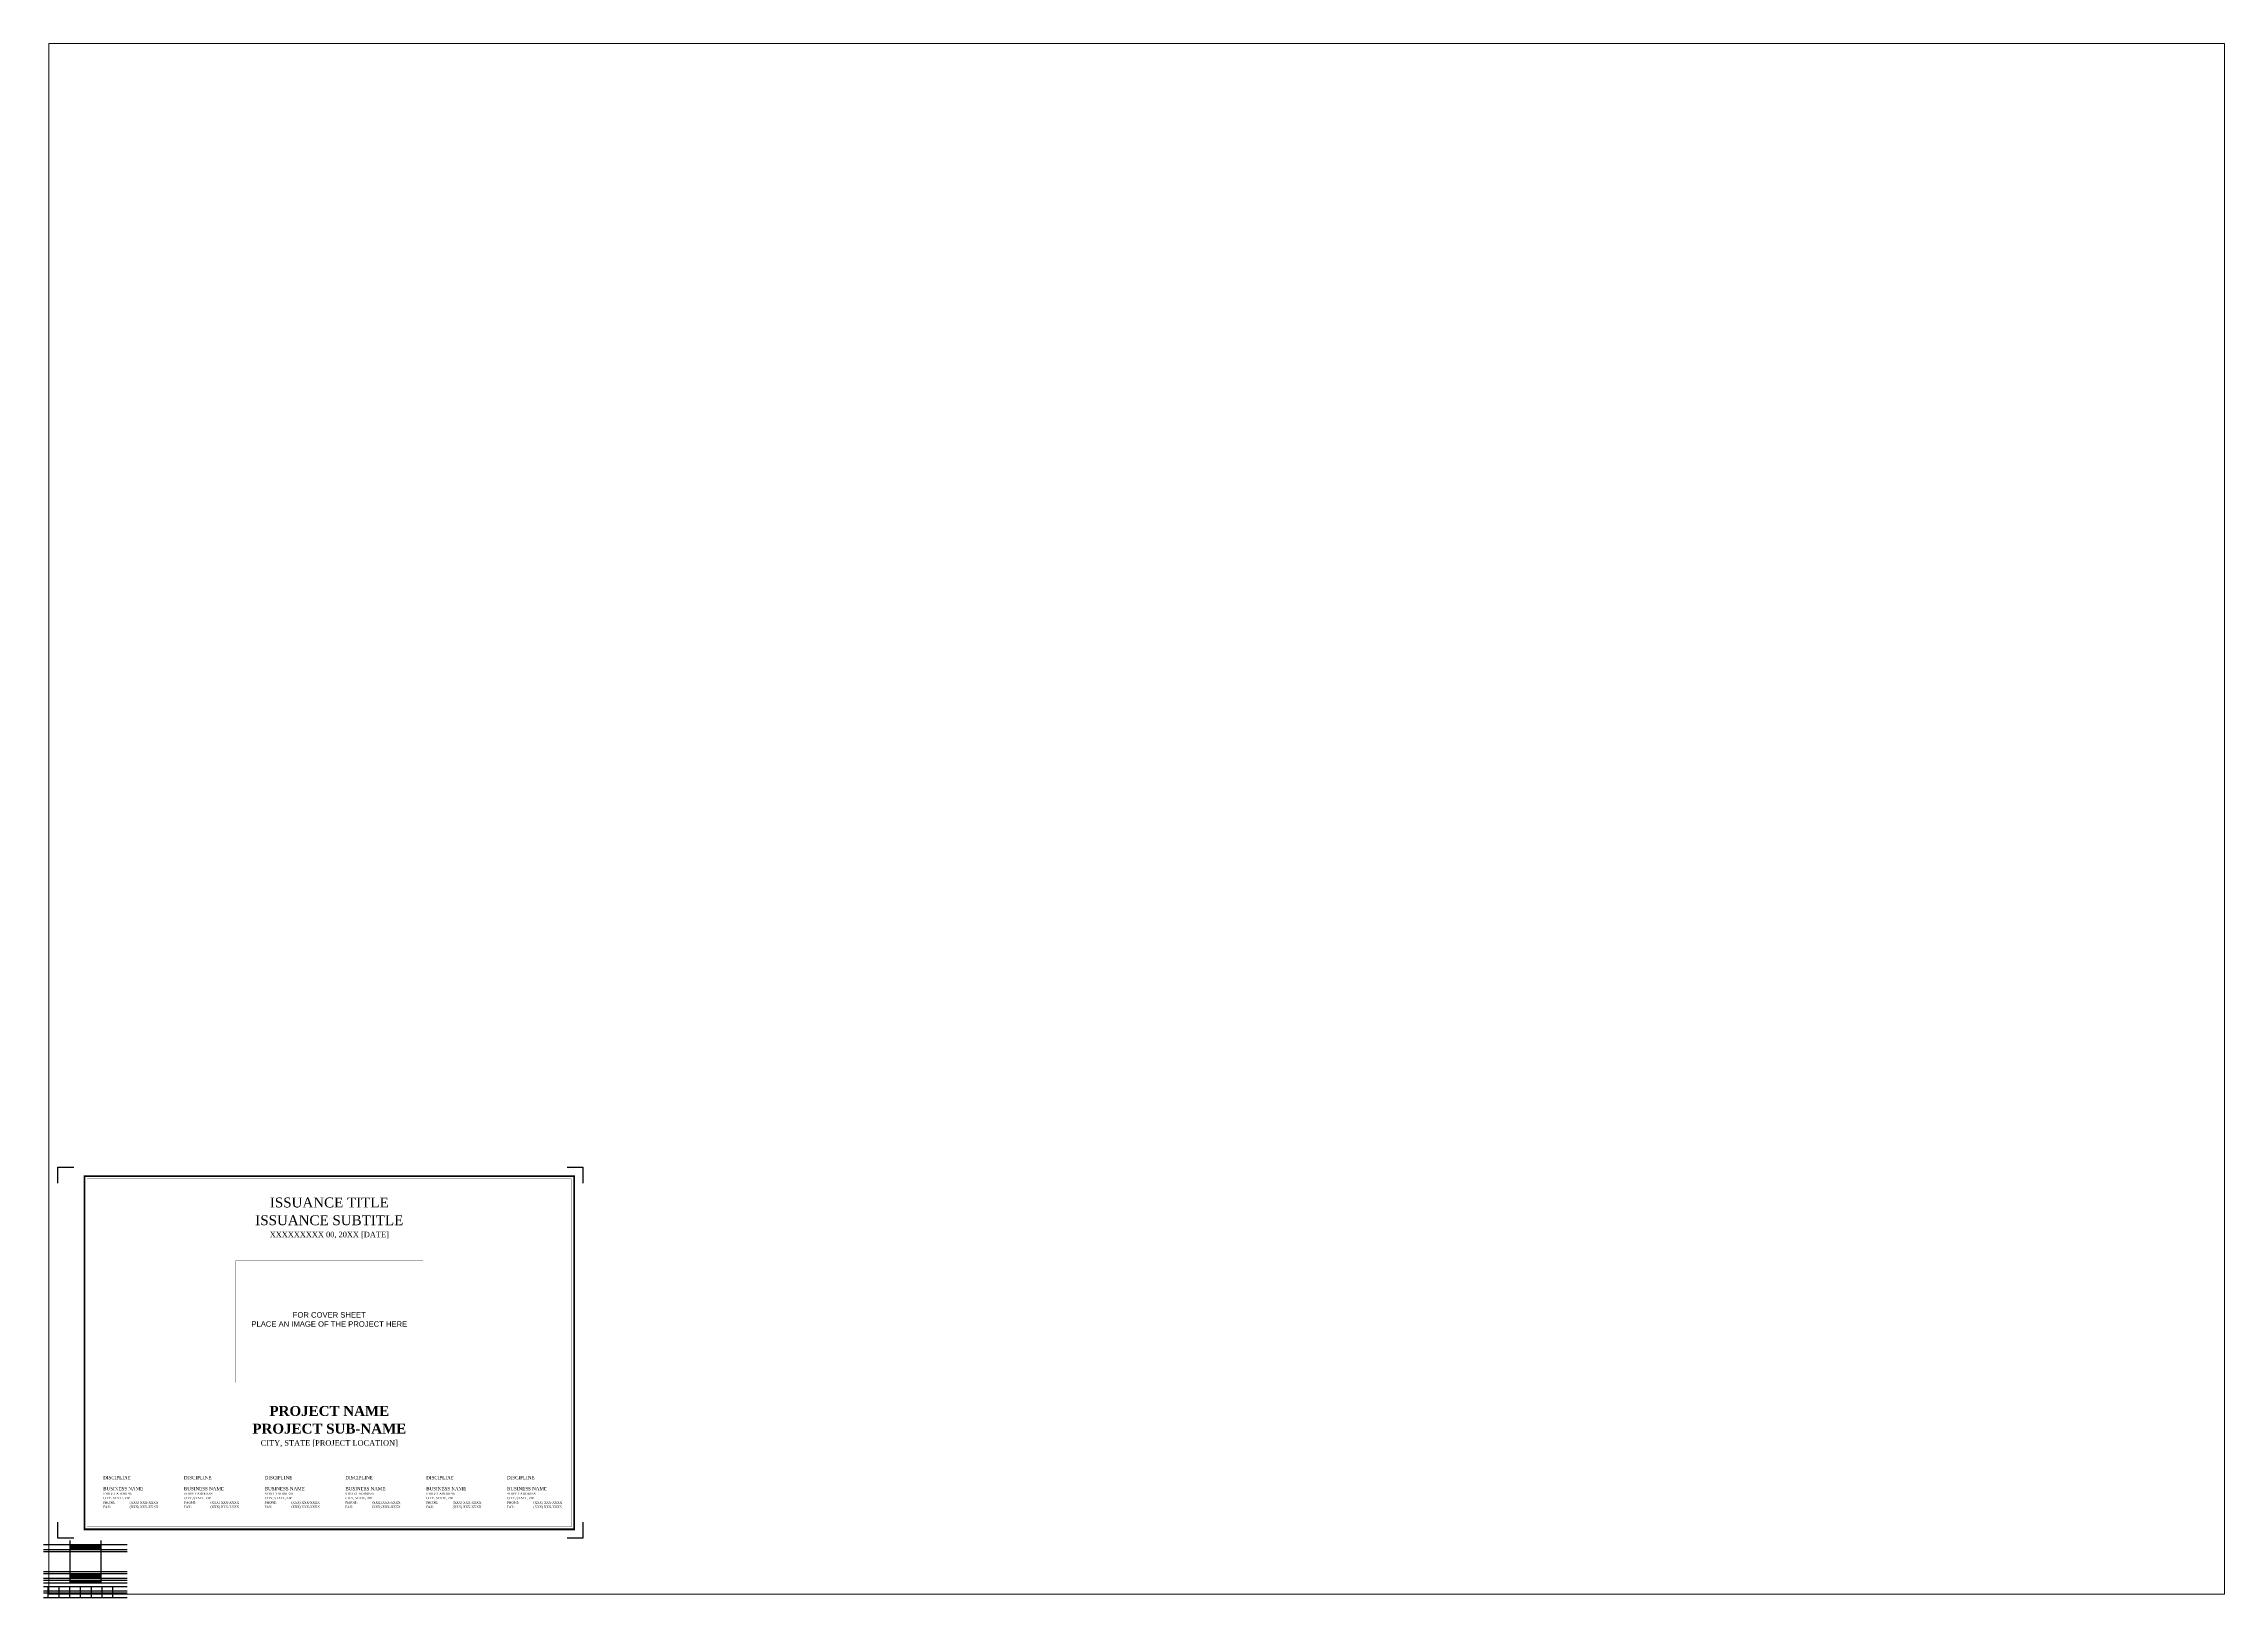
# Paper-space layout 'Cover Sheet' of a CAD drawing. Header units: millimetres. Extents: x 1 to 1064, y 2 to 759.
# The model-space entities are those that its viewports show. They can reach past a viewport. Long polylines and large blocks are cut down to what shows.
import ezdxf
from ezdxf.enums import TextEntityAlignment as Align

# ---------------------------------------------------------------- set-up
doc = ezdxf.new("R2010")
doc.units = ezdxf.units.MM
doc.layers.add('A-ANNO-NPLT', color=8, linetype='Continuous', plot=False)
doc.layers.add('A-ANNO-TTLB', color=3, linetype='Continuous')
doc.styles.get("Standard").update_dxf_attribs({"font": 'swissl.ttf'})
doc.styles.add('TIMES', font='times.ttf')

# ---------------------------------------------------------------- blocks, each defined once
blk = doc.blocks.new('CONTACT INFO')
at = {"style": 'TIMES'}
for s, p in [('PHONE:', (0, 9.525)), ('FAX:', (0, 3.175))]:
    blk.add_text(s, height=3.175, dxfattribs=at).set_placement(p, align=Align.MIDDLE_LEFT)
for tag, height, p in [('DISCIPLINE', 4.7625, (0, 45.24375)), ('BUSINESSNAME', 4.7625, (0, 29.36875)), ('ADDRESSLINE1', 3.175, (0, 22.225)), ('ADDRESSLINE2', 3.175, (0, 15.875)), ('PHONENUMBER', 3.175, (38.1, 9.525)), ('FAXNUMBER', 3.175, (38.1, 3.175))]:
    blk.add_attdef(tag, text='', height=height, dxfattribs=at).set_placement(p, align=Align.MIDDLE_LEFT)

msp = doc.modelspace()

# ---------------------------------------------------------------- linework, layer by layer
at = {"layer": 'A-ANNO-NPLT', "flags": 128}
for points in [[(0, 568.6), (0, 594), (25.4, 594)], [(815.6, 594), (841, 594), (841, 568.6)], [(25.4, 0), (0, 0), (0, 25.4)], [(841, 25.4), (841, 0), (815.6, 0)]]:
    msp.add_lwpolyline(points, dxfattribs=at)
at = {"layer": 'A-ANNO-TTLB', "flags": 128}
for points, const_width in [([(826.8, 14.2), (42.5, 14.2), (42.5, 579.8), (826.8, 579.8)], 2.83), ([(822.7, 18.3), (46.6, 18.3), (46.6, 575.7), (822.7, 575.7)], 0.326), ([(584.8, 444.3), (284.5, 444.3), (284.5, 249.1), (584.8, 249.1)], 0.4)]:
    msp.add_lwpolyline(points, close=True, dxfattribs=dict(at, const_width=const_width))

# ---------------------------------------------------------------- block references
at = {"layer": 'A-ANNO-TTLB', "xscale": 1.114548181477315, "yscale": 1.114548181477315, "zscale": 1.114548181477315}
for p in [(72.4, 46.6), (201.8, 46.6), (331.2, 46.6), (460.5, 46.6), (589.9, 46.6), (719.3, 46.6)]:
    msp.add_blockref('CONTACT INFO', p, dxfattribs=at).add_auto_attribs({'FAXNUMBER': '(XXX) XXX-XXXX', 'PHONENUMBER': '(XXX) XXX-XXXX', 'ADDRESSLINE2': 'CITY, STATE, ZIP', 'ADDRESSLINE1': 'STREET ADDRESS', 'BUSINESSNAME': 'BUSINESS NAME', 'DISCIPLINE': 'DISCIPLINE'})

# ---------------------------------------------------------------- texts
at = {"layer": 'A-ANNO-TTLB', "attachment_point": 8, "style": 'TIMES'}
for s, insert, char_height, width in [('ISSUANCE TITLE', (434.7, 529.5), 15.924, 424.643), ('ISSUANCE SUBTITLE', (434.7, 501.1), 15.924, 424.643), ('XXXXXXXXX 00, 20XX [DATE]', (434.7, 479.9), 8.847, 311.405), ('{\\fTimes New Roman|b1|i0|c0|p18;PROJECT NAME}', (434.7, 195.6), 15.924, 424.643), ('{\\fTimes New Roman|b1|i0|c0|p18;PROJECT SUB-NAME}', (434.7, 167.3), 15.924, 424.643), ('CITY, STATE [PROJECT LOCATION]', (434.7, 146.1), 8.847, 424.643)]:
    msp.add_mtext(s, dxfattribs=dict(at, insert=insert, char_height=char_height, width=width))
at = {"layer": 'A-ANNO-TTLB', "insert": (434.7, 350.3), "char_height": 8.76, "width": 300.357, "attachment_point": 5}
msp.add_mtext('FOR COVER SHEET \\PPLACE AN IMAGE OF THE PROJECT HERE', dxfattribs=at)

psp = doc.layouts.new('Cover Sheet')

# ---------------------------------------------------------------- linework, layer by layer
at = {"layer": 'DEFPOINTS', "color": 0}
for p, q in [((0.6, 27.4), (41.4, 27.4)), ((0.6, 25), (41.4, 25)), ((0.6, 24), (41.4, 24)), ((13.5, 26.8), (28.5, 26.8)), ((13.5, 26.4), (28.5, 26.4)), ((13.5, 25.8), (28.5, 25.8)), ((13.5, 25.4), (28.5, 25.4)), ((0.6, 14.3), (41.4, 14.3)), ((0.6, 13.3), (41.4, 13.3)), ((0.6, 11), (41.4, 11)), ((13.5, 12.7), (28.5, 12.7)), ((13.5, 12.3), (28.5, 12.3)), ((13.5, 11.7), (28.5, 11.7)), ((13.5, 11.3), (28.5, 11.3)), ((0.6, 10), (41.4, 10)), ((0.6, 8.8), (41.4, 8.8)), ((0.6, 7), (41.4, 7)), ((0.6, 4.8), (41.4, 4.8)), ((0.6, 3.8), (41.4, 3.8)), ((0.6, 1.6), (41.4, 1.6)), ((2.7, 7), (2.7, 1.6)), ((8, 7), (8, 1.6)), ((13.3, 7), (13.3, 1.6)), ((13.5, 9.5), (28.5, 9.5)), ((13.5, 9.1), (28.5, 9.1)), ((18.5, 7), (18.5, 1.6)), ((23.8, 7), (23.8, 1.6)), ((29, 7), (29, 1.6)), ((34.3, 7), (34.3, 1.6))]:
    psp.add_line(p, q, dxfattribs=at)
at = {"layer": 'DEFPOINTS'}
for p, q in [((13.5, 29.4), (13.5, 8.8)), ((28.5, 29.4), (28.5, 8.8))]:
    psp.add_line(p, q, dxfattribs=at)

# ---------------------------------------------------------------- viewports
at = {"layer": '0'}
psp.add_viewport(center=(533.4, 381), size=(1060.4, 755.642), view_center_point=(1728, 1152), view_height=2483.499, dxfattribs=at)

doc.saveas('drawing.dxf')
